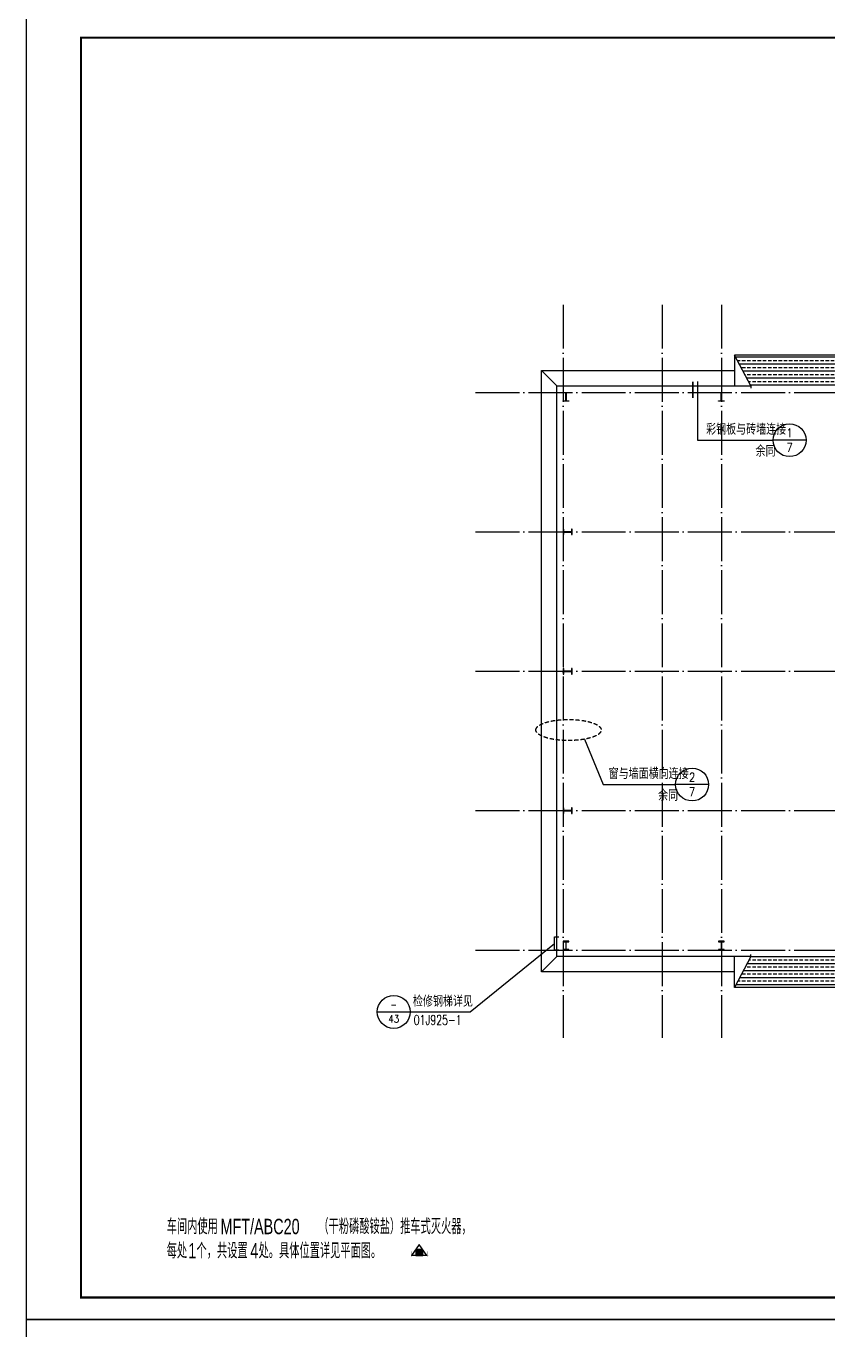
# Model space of a CAD drawing. Extents: x 39560 to 217760, y -140239 to 277665.
# Drawn here: x 39560 to 76085, y 138886 to 198286 of the extents above; entities that cross this region are included whole.
import ezdxf
from ezdxf.enums import TextEntityAlignment as Align

# ---------------------------------------------------------------- set-up
doc = ezdxf.new("R2010")
doc.units = 0
doc.header["$LTSCALE"] = 1000
doc.header["$MEASUREMENT"] = 0
doc.linetypes.add('DASHED2', pattern=[0.375, 0.25, -0.125])
doc.linetypes.add('DOTE', pattern=[2.42, 2, -0.2, 0.02, -0.2])
for name, color, linetype in [('COLUMN', 9, 'Continuous'), ('DIM_IDEN', 3, 'Continuous'), ('DOTE', 8, 'DOTE'), ('GROUND', 2, 'Continuous'), ('PUB_HATCH', 8, 'Continuous'), ('PUB_TEXT', 7, 'Continuous'), ('PUB_TITLE', 4, 'Continuous'), ('图框(锁住)', 7, 'Continuous')]:
    doc.layers.add(name, color=color, linetype=linetype)
doc.styles.add('_TCH_LABEL', font='COMPLEX', dxfattribs={"bigfont": 'GBCBIG'})
doc.styles.add('天和', font='天和字符.shx', dxfattribs={"width": 0.7, "bigfont": '天和汉字.shx'})

# ---------------------------------------------------------------- blocks, each defined once
blk = doc.blocks.new('EQWEWQEWQEQEQWEQWE')
at = {"layer": 'PUB_HATCH'}
h = blk.add_hatch(dxfattribs=at)
h.set_pattern_fill('ANSI33', color=256, scale=100, angle=135, style=0)
h.set_pattern_definition([(180, (-3000, 0), (-3e-14, -317.5), []), (180, (-3158.75, 158.75), (-3e-14, -317.5), [158.75, -79.375])])
h.paths.add_polyline_path([(-2192, 1500), (-2250, 1500), (-2250, 1400), (-3000, 0), (-1326, 0)])
h.paths.add_polyline_path([(-2, 1500), (-2192, 1500), (-1326, 0), (-668, 0, 0.188853)])
h.paths.add_polyline_path([(2, 1500), (-2, 1500, -0.188853), (-668, 0), (668, 0, -0.188853)])
h.paths.add_polyline_path([(2192, 1500), (2, 1500, 0.188853), (668, 0), (1326, 0)])
h.paths.add_polyline_path([(2250, 1400), (2250, 1500), (2192, 1500), (1326, 0), (3000, 0)])
at = {"layer": 'GROUND'}
for points in [[(3000, 1400), (3000, 0), (-3000, 0), (-3000, 1400)], [(-2250, 1400), (-3000, 0)], [(2250, 1400), (3000, 0)]]:
    blk.add_lwpolyline(points, dxfattribs=at)
at = {"layer": '图框(锁住)', "color": 0}
for points in [[(-2250, 1400), (-2250, 1500)], [(2250, 1400), (2250, 1500)]]:
    blk.add_lwpolyline(points, dxfattribs=at)
blk = doc.blocks.new('RQEQEWEQEQWEWQ')
at = {"layer": 'DIM_IDEN'}
for p, q in [((-80, 1150), (-80, -2404)), ((-80, -2404), (4505, -2404)), ((6505, -2404), (4505, -2404))]:
    blk.add_line(p, q, dxfattribs=at)
at = {"layer": 'DIM_IDEN', "const_width": 100}
blk.add_lwpolyline([(-380, 1150), (-380, 150)], dxfattribs=at)
at = {"layer": 'DIM_IDEN'}
blk.add_circle((5505, -2404), 1000, dxfattribs=at)
at = {"layer": 'PUB_TEXT', "style": '_TCH_LABEL'}
for s, p in [('彩钢板与砖墙连接', (438, -2077)), ('余同', (3439, -3398))]:
    blk.add_text(s, height=675.2, dxfattribs=at).set_placement(p)
for s, width, p, p2 in [('1', 1.726397, (5314, -2218), (5697, -2218)), ('7', 1.109827, (5314, -3107), (5697, -3107))]:
    blk.add_text(s, height=517, dxfattribs=dict(at, width=width)).set_placement(p, p2, align=Align.FIT)
blk = doc.blocks.new('EEWQEQWEQWE')
at = {"layer": 'DIM_IDEN'}
for p, q in [((-3346, 2752), (-2198, 0)), ((-2198, 0), (2198, 0)), ((4198, 0), (2198, 0))]:
    blk.add_line(p, q, dxfattribs=at)
blk.add_circle((3198, 0), 1000, dxfattribs=at)
at = {"layer": 'DIM_IDEN', "linetype": 'DASHED2'}
blk.add_ellipse((-4305, 3312), major_axis=(-1985, 0), ratio=0.321932, dxfattribs=at)
at = {"layer": 'PUB_TEXT', "style": '_TCH_LABEL'}
for s, p in [('窗与墙面横向连接', (-1869, 330)), ('余同', (1132, -994))]:
    blk.add_text(s, height=675.2, dxfattribs=at).set_placement(p)
at = {"layer": 'PUB_TEXT', "style": '_TCH_LABEL', "width": 1.109827}
for s, p, p2 in [('2', (3007, 186), (3389, 186)), ('7', (3007, -703), (3389, -703))]:
    blk.add_text(s, height=517, dxfattribs=at).set_placement(p, p2, align=Align.FIT)
blk = doc.blocks.new('EQWEQWEWQ')
at = {"layer": 'DIM_IDEN'}
for p, q in [((-4944, 0), (-2944, 0)), ((-2944, 0), (708, 0))]:
    blk.add_line(p, q, dxfattribs=at)
blk.add_lwpolyline([(708, 0), (5821, 4156)], dxfattribs=at)
blk.add_circle((-3944, 0), 1000, dxfattribs=at)
at = {"layer": 'PUB_TEXT', "style": '_TCH_LABEL'}
blk.add_text('检修钢梯详见', height=675.2, dxfattribs=at).set_placement((-2779, 311))
for s, height, width, p, p2 in [('-', 517, 0.863198, (-4135, 186), (-3753, 186)), ('43', 454.2, 0.877714, (-4276, -650), (-3612, -650))]:
    blk.add_text(s, height=height, dxfattribs=dict(at, width=width)).set_placement(p, p2, align=Align.FIT)
at = {"layer": 'PUB_TEXT', "style": '_TCH_LABEL', "width": 0.705882}
blk.add_text('01J925-1', height=595, dxfattribs=at).set_placement((-2734, -788))
blk = doc.blocks.new('afrwe234234')
h = blk.add_hatch()
h.set_pattern_fill('ANSI31', color=256, scale=15, angle=-90)
h.set_pattern_definition([(315, (-39439213.648, -3383830.228), (16.83798, 16.83798), [])])
h.paths.add_polyline_path([(-39413945, -3499735), (-39414128, -3499735), (-39414128, -3499941), (-39413945, -3499941)])
for p, q in [((-39414128, -3499607), (-39413794, -3499841)), ((-39413794, -3499841), (-39414128, -3500074))]:
    blk.add_line(p, q)
at = {"const_width": 10}
for points in [[(-39414162, -3499598), (-39413995, -3499598)], [(-39414128, -3499566), (-39414128, -3500096)], [(-39414162, -3500078), (-39413995, -3500078)]]:
    blk.add_lwpolyline(points, dxfattribs=at)
blk.add_lwpolyline([(-39414128, -3499607), (-39414128, -3500074)])
blk.add_lwpolyline([(-39413945, -3499735), (-39413945, -3499941), (-39414128, -3499941), (-39414128, -3499735)], close=True)

msp = doc.modelspace()

# ---------------------------------------------------------------- linework, layer by layer
msp.add_lwpolyline([(63830.83, 156192.587), (63630.83, 156192.587), (63630.83, 156792.587), (63830.83, 156792.587)])
at = {"layer": 'COLUMN', "color": 6}
for points in [[(64280.83, 181212.587), (64280.83, 181192.587), (64030.83, 181192.587), (64030.83, 181212.587), (64145.83, 181212.587), (64145.83, 181572.587), (64030.83, 181572.587), (64030.83, 181592.587), (64280.83, 181592.587), (64280.83, 181572.587), (64165.83, 181572.587), (64165.83, 181212.587)], [(71355.83, 181212.587), (71355.83, 181192.587), (71105.83, 181192.587), (71105.83, 181212.587), (71220.83, 181212.587), (71220.83, 181572.587), (71105.83, 181572.587), (71105.83, 181592.587), (71355.83, 181592.587), (71355.83, 181572.587), (71240.83, 181572.587), (71240.83, 181212.587)], [(64410.83, 175117.587), (64430.83, 175117.587), (64430.83, 175367.587), (64410.83, 175367.587), (64410.83, 175252.587), (64050.83, 175252.587), (64050.83, 175367.587), (64030.83, 175367.587), (64030.83, 175117.587), (64050.83, 175117.587), (64050.83, 175232.587), (64410.83, 175232.587)], [(64410.83, 168767.587), (64430.83, 168767.587), (64430.83, 169017.587), (64410.83, 169017.587), (64410.83, 168902.587), (64050.83, 168902.587), (64050.83, 169017.587), (64030.83, 169017.587), (64030.83, 168767.587), (64050.83, 168767.587), (64050.83, 168882.587), (64410.83, 168882.587)], [(64410.83, 162417.587), (64430.83, 162417.587), (64430.83, 162667.587), (64410.83, 162667.587), (64410.83, 162552.587), (64050.83, 162552.587), (64050.83, 162667.587), (64030.83, 162667.587), (64030.83, 162417.587), (64050.83, 162417.587), (64050.83, 162532.587), (64410.83, 162532.587)], [(64280.83, 156572.587), (64280.83, 156592.587), (64030.83, 156592.587), (64030.83, 156572.587), (64145.83, 156572.587), (64145.83, 156212.587), (64030.83, 156212.587), (64030.83, 156192.587), (64280.83, 156192.587), (64280.83, 156212.587), (64165.83, 156212.587), (64165.83, 156572.587)], [(71355.83, 156572.587), (71355.83, 156592.587), (71105.83, 156592.587), (71105.83, 156572.587), (71220.83, 156572.587), (71220.83, 156212.587), (71105.83, 156212.587), (71105.83, 156192.587), (71355.83, 156192.587), (71355.83, 156212.587), (71240.83, 156212.587), (71240.83, 156572.587)]]:
    msp.add_lwpolyline(points, close=True, dxfattribs=at)
at = {"layer": 'DOTE'}
for p, q in [((64030.83, 185592.587), (64030.83, 152192.587)), ((68530.83, 185592.587), (68530.83, 152192.587)), ((71230.83, 185592.587), (71230.83, 152192.587)), ((60030.83, 181592.587), (125630.83, 181592.587)), ((60030.83, 175242.587), (125630.83, 175242.587)), ((60030.83, 168892.587), (125630.83, 168892.587)), ((60030.83, 162542.587), (125630.83, 162542.587)), ((60030.83, 156192.587), (125630.83, 156192.587))]:
    msp.add_line(p, q, dxfattribs=at)
at = {"layer": 'PUB_TITLE', "color": 0}
for points in [[(39559.763, 139360.919), (144659.763, 139360.919), (144659.763, 198760.919), (39559.763, 198760.919)], [(39559.763, 79960.919), (144659.763, 79960.919), (144659.763, 139360.919), (39559.763, 139360.919)]]:
    msp.add_lwpolyline(points, close=True, dxfattribs=at)
at = {"layer": 'PUB_TITLE', "color": 0, "const_width": 100}
msp.add_lwpolyline([(42059.763, 140360.919), (143659.763, 140360.919), (143659.763, 197760.919), (42059.763, 197760.919)], close=True, dxfattribs=at)
at = {"layer": '图框(锁住)', "color": 0}
for points in [[(71830.83, 155192.587), (63030.83, 155192.587), (63030.83, 182592.587), (71830.83, 182592.587)], [(63730.83, 181892.587), (63030.83, 182592.587)], [(72580.83, 155892.587), (63730.83, 155892.587), (63730.83, 181892.587), (72580.83, 181892.587)], [(63730.83, 155892.587), (63030.83, 155192.587)]]:
    msp.add_lwpolyline(points, dxfattribs=at)

# ---------------------------------------------------------------- block references
at = {"xscale": 0.75, "yscale": 0.75, "zscale": 0.75}
for name, p in [('RQEQEWEQEQWEWQ', (70209.384, 181224.299)), ('EEWQEQWEQWE', (67499.169, 163733.135)), ('EQWEQWEWQ', (59264.837, 153375.46))]:
    msp.add_blockref(name, p, dxfattribs=at)
at = {"xscale": -1.5, "yscale": 1.5, "zscale": 1.5, "rotation": 270}
msp.add_blockref('afrwe234234', (5307231.559, 59263464.056), dxfattribs=at)
at = {"layer": '图框(锁住)', "color": 0, "xscale": -1, "rotation": 180}
msp.add_blockref('EQWEWQEWQEQEQWEQWE', (74830.83, 183292.587), dxfattribs=at)
at = {"layer": '图框(锁住)', "color": 0}
msp.add_blockref('EQWEWQEWQEQEQWEQWE', (74830.83, 154492.587), dxfattribs=at)

# ---------------------------------------------------------------- texts
at = {"layer": 'PUB_TEXT', "style": '天和', "width": 0.7}
for s, p in [('车间内使用', (45966.068, 143248.486)), ('MFT/ABC20', (48416.068, 143248.486)), ('（干粉磷酸铵盐）推车式灭火器，', (52874.757, 143248.486)), ('每处', (45966.068, 142144.276)), ('1', (46946.068, 142144.276)), ('个，共设置', (47322.991, 142144.276)), ('4', (49772.991, 142144.276)), ('处。具体位置详见平面图。', (50149.914, 142144.276))]:
    msp.add_text(s, height=700, dxfattribs=at).set_placement(p)

doc.saveas('drawing.dxf')
